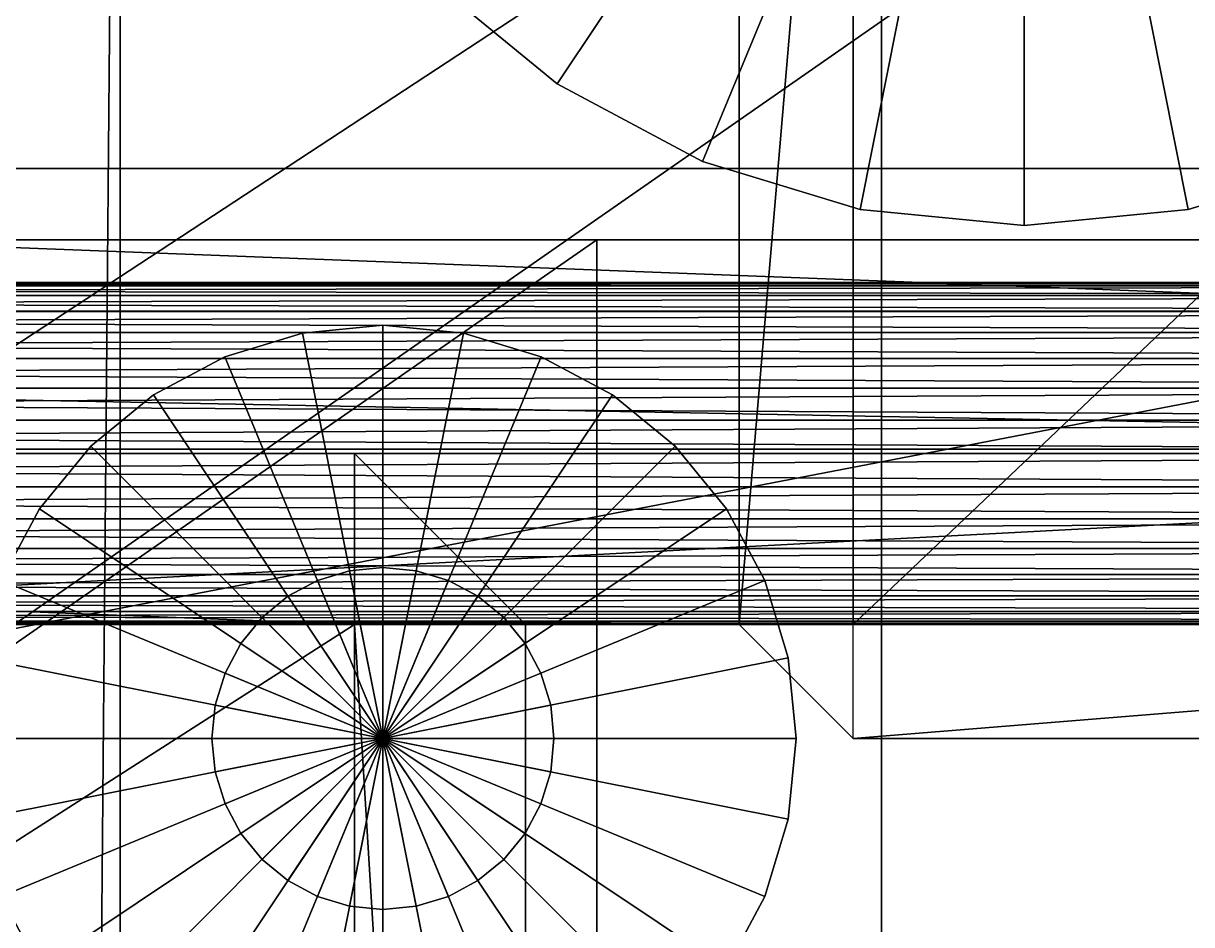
# Model space of a CAD drawing. Header units: millimetres. Extents: x -18 to 4450, y -985 to 970.
# Drawn here: x 894.8 to 976.8, y 506.9 to 570.2 of the extents above; entities that cross this region are included whole.
import ezdxf

# ---------------------------------------------------------------- set-up
doc = ezdxf.new("R2010")
doc.units = ezdxf.units.MM
for name, color, linetype in [('as_fitted_routes__j40_rt_003_cutoff_output_to_relay_box_feed_cutoff_to_relay_feed', 1, 'CONTINUOUS'), ('body__floor_pan', 40, 'CONTINUOUS'), ('body__hood_closed_reference', 40, 'CONTINUOUS'), ('body__hood_crowned_closed_skin', 40, 'CONTINUOUS'), ('body__right_front_fender_rolled_upper_crown', 50, 'CONTINUOUS'), ('body__right_inner_fender', 40, 'CONTINUOUS'), ('chassis__right_body_mount_outrigger_1', 251, 'CONTINUOUS'), ('chassis__right_body_mount_rubber_biscuit_1', 250, 'CONTINUOUS'), ('datum__existing_battery_mount_tray_measurements_tray_footprint', 5, 'CONTINUOUS'), ('engine_bay__battery_tray_reference', 7, 'CONTINUOUS'), ('engine_bay__washer_bottle', 7, 'CONTINUOUS'), ('running_gear__front_right_shock_body', 9, 'CONTINUOUS'), ('running_gear__right_front_shock_piston_rod', 9, 'CONTINUOUS'), ('running_gear__right_front_upper_shock_mount', 251, 'CONTINUOUS')]:
    doc.layers.add(name, color=color, linetype=linetype)

msp = doc.modelspace()

# ---------------------------------------------------------------- linework, layer by layer
at = {"layer": 'as_fitted_routes__j40_rt_003_cutoff_output_to_relay_box_feed_cutoff_to_relay_feed'}
for points in [[(634.99999, 551.999986, 1039.999962), (1065.000057, 551.999986, 1039.999962), (1065.000057, 551.769435, 1042.341113)], [(634.99999, 551.999986, 1039.999962), (1065.000057, 551.769435, 1042.341113), (634.99999, 551.769435, 1042.341113)], [(634.99999, 551.769435, 1037.65893), (1065.000057, 551.769435, 1037.65893), (1065.000057, 551.999986, 1039.999962)], [(634.99999, 551.769435, 1037.65893), (1065.000057, 551.999986, 1039.999962), (634.99999, 551.999986, 1039.999962)], [(634.99999, 551.769435, 1042.341113), (1065.000057, 551.769435, 1042.341113), (1065.000057, 551.086545, 1044.592142)], [(634.99999, 551.769435, 1042.341113), (1065.000057, 551.086545, 1044.592142), (634.99999, 551.086545, 1044.592142)], [(634.99999, 551.086545, 1035.407782), (1065.000057, 551.086545, 1035.407782), (1065.000057, 551.769435, 1037.65893)], [(634.99999, 551.086545, 1035.407782), (1065.000057, 551.769435, 1037.65893), (634.99999, 551.769435, 1037.65893)], [(634.99999, 551.086545, 1044.592142), (1065.000057, 551.086545, 1044.592142), (1065.000057, 549.97766, 1046.666861)], [(634.99999, 551.086545, 1044.592142), (1065.000057, 549.97766, 1046.666861), (634.99999, 549.97766, 1046.666861)], [(634.99999, 549.97766, 1033.333182), (1065.000057, 549.97766, 1033.333182), (1065.000057, 551.086545, 1035.407782)], [(634.99999, 549.97766, 1033.333182), (1065.000057, 551.086545, 1035.407782), (634.99999, 551.086545, 1035.407782)], [(634.99999, 549.97766, 1046.666861), (1065.000057, 549.97766, 1046.666861), (1065.000057, 548.485279, 1048.485279)], [(634.99999, 549.97766, 1046.666861), (1065.000057, 548.485279, 1048.485279), (634.99999, 548.485279, 1048.485279)], [(634.99999, 548.485279, 1031.514764), (1065.000057, 548.485279, 1031.514764), (1065.000057, 549.97766, 1033.333182)], [(634.99999, 548.485279, 1031.514764), (1065.000057, 549.97766, 1033.333182), (634.99999, 549.97766, 1033.333182)], [(634.99999, 548.485279, 1048.485279), (1065.000057, 548.485279, 1048.485279), (1065.000057, 546.666861, 1049.97766)], [(634.99999, 548.485279, 1048.485279), (1065.000057, 546.666861, 1049.97766), (634.99999, 546.666861, 1049.97766)], [(634.99999, 546.666861, 1030.022383), (1065.000057, 546.666861, 1030.022383), (1065.000057, 548.485279, 1031.514764)], [(634.99999, 546.666861, 1030.022383), (1065.000057, 548.485279, 1031.514764), (634.99999, 548.485279, 1031.514764)], [(634.99999, 546.666861, 1049.97766), (1065.000057, 546.666861, 1049.97766), (1065.000057, 544.592202, 1051.086545)], [(634.99999, 546.666861, 1049.97766), (1065.000057, 544.592202, 1051.086545), (634.99999, 544.592202, 1051.086545)], [(634.99999, 544.592202, 1028.913498), (1065.000057, 544.592202, 1028.913498), (1065.000057, 546.666861, 1030.022383)], [(634.99999, 544.592202, 1028.913498), (1065.000057, 546.666861, 1030.022383), (634.99999, 546.666861, 1030.022383)], [(634.99999, 544.592202, 1051.086545), (1065.000057, 544.592202, 1051.086545), (1065.000057, 542.341113, 1051.769376)], [(634.99999, 544.592202, 1051.086545), (1065.000057, 542.341113, 1051.769376), (634.99999, 542.341113, 1051.769376)], [(634.99999, 542.341113, 1028.230548), (1065.000057, 542.341113, 1028.230548), (1065.000057, 544.592202, 1028.913498)], [(634.99999, 542.341113, 1028.230548), (1065.000057, 544.592202, 1028.913498), (634.99999, 544.592202, 1028.913498)], [(634.99999, 542.341113, 1051.769376), (1065.000057, 542.341113, 1051.769376), (1065.000057, 540.000021, 1052.000046)], [(634.99999, 542.341113, 1051.769376), (1065.000057, 540.000021, 1052.000046), (634.99999, 540.000021, 1052.000046)], [(634.99999, 540.000021, 1027.999997), (1065.000057, 540.000021, 1027.999997), (1065.000057, 542.341113, 1028.230548)], [(634.99999, 540.000021, 1027.999997), (1065.000057, 542.341113, 1028.230548), (634.99999, 542.341113, 1028.230548)], [(634.99999, 540.000021, 1052.000046), (1065.000057, 540.000021, 1052.000046), (1065.000057, 537.65893, 1051.769376)], [(634.99999, 540.000021, 1052.000046), (1065.000057, 537.65893, 1051.769376), (634.99999, 537.65893, 1051.769376)], [(634.99999, 537.65893, 1028.230548), (1065.000057, 537.65893, 1028.230548), (1065.000057, 540.000021, 1027.999997)], [(634.99999, 537.65893, 1028.230548), (1065.000057, 540.000021, 1027.999997), (634.99999, 540.000021, 1027.999997)], [(634.99999, 537.65893, 1051.769376), (1065.000057, 537.65893, 1051.769376), (1065.000057, 535.407782, 1051.086545)], [(634.99999, 537.65893, 1051.769376), (1065.000057, 535.407782, 1051.086545), (634.99999, 535.407782, 1051.086545)], [(634.99999, 535.407782, 1028.913498), (1065.000057, 535.407782, 1028.913498), (1065.000057, 537.65893, 1028.230548)], [(634.99999, 535.407782, 1028.913498), (1065.000057, 537.65893, 1028.230548), (634.99999, 537.65893, 1028.230548)], [(634.99999, 535.407782, 1051.086545), (1065.000057, 535.407782, 1051.086545), (1065.000057, 533.333182, 1049.97766)], [(634.99999, 535.407782, 1051.086545), (1065.000057, 533.333182, 1049.97766), (634.99999, 533.333182, 1049.97766)], [(634.99999, 533.333182, 1030.022383), (1065.000057, 533.333182, 1030.022383), (1065.000057, 535.407782, 1028.913498)], [(634.99999, 533.333182, 1030.022383), (1065.000057, 535.407782, 1028.913498), (634.99999, 535.407782, 1028.913498)], [(634.99999, 533.333182, 1049.97766), (1065.000057, 533.333182, 1049.97766), (1065.000057, 531.514704, 1048.485279)], [(634.99999, 533.333182, 1049.97766), (1065.000057, 531.514704, 1048.485279), (634.99999, 531.514704, 1048.485279)], [(634.99999, 531.514704, 1031.514764), (1065.000057, 531.514704, 1031.514764), (1065.000057, 533.333182, 1030.022383)], [(634.99999, 531.514704, 1031.514764), (1065.000057, 533.333182, 1030.022383), (634.99999, 533.333182, 1030.022383)], [(634.99999, 531.514704, 1048.485279), (1065.000057, 531.514704, 1048.485279), (1065.000057, 530.022383, 1046.666861)], [(634.99999, 531.514704, 1048.485279), (1065.000057, 530.022383, 1046.666861), (634.99999, 530.022383, 1046.666861)], [(634.99999, 530.022383, 1033.333182), (1065.000057, 530.022383, 1033.333182), (1065.000057, 531.514704, 1031.514764)], [(634.99999, 530.022383, 1033.333182), (1065.000057, 531.514704, 1031.514764), (634.99999, 531.514704, 1031.514764)], [(634.99999, 530.022383, 1046.666861), (1065.000057, 530.022383, 1046.666861), (1065.000057, 528.913438, 1044.592142)], [(634.99999, 530.022383, 1046.666861), (1065.000057, 528.913438, 1044.592142), (634.99999, 528.913438, 1044.592142)], [(634.99999, 528.913438, 1035.407782), (1065.000057, 528.913438, 1035.407782), (1065.000057, 530.022383, 1033.333182)], [(634.99999, 528.913438, 1035.407782), (1065.000057, 530.022383, 1033.333182), (634.99999, 530.022383, 1033.333182)], [(634.99999, 528.913438, 1044.592142), (1065.000057, 528.913438, 1044.592142), (1065.000057, 528.230548, 1042.341113)], [(634.99999, 528.913438, 1044.592142), (1065.000057, 528.230548, 1042.341113), (634.99999, 528.230548, 1042.341113)], [(634.99999, 528.230548, 1037.65893), (1065.000057, 528.230548, 1037.65893), (1065.000057, 528.913438, 1035.407782)], [(634.99999, 528.230548, 1037.65893), (1065.000057, 528.913438, 1035.407782), (634.99999, 528.913438, 1035.407782)], [(634.99999, 528.230548, 1042.341113), (1065.000057, 528.230548, 1042.341113), (1065.000057, 527.999997, 1039.999962)], [(634.99999, 528.230548, 1042.341113), (1065.000057, 527.999997, 1039.999962), (634.99999, 527.999997, 1039.999962)], [(634.99999, 527.999997, 1039.999962), (1065.000057, 527.999997, 1039.999962), (1065.000057, 528.230548, 1037.65893)], [(634.99999, 527.999997, 1039.999962), (1065.000057, 528.230548, 1037.65893), (634.99999, 528.230548, 1037.65893)]]:
    msp.add_3dface(points, dxfattribs=at)
at = {"layer": 'body__floor_pan'}
for points in [[(889.999986, -653.450012, 626.550019), (901.549995, -653.450012, 615.00001), (901.549995, 653.450012, 615.00001)], [(889.999986, -653.450012, 626.550019), (901.549995, 653.450012, 615.00001), (889.999986, 653.450012, 626.550019)], [(889.999986, -653.450012, 658.450007), (901.549995, -653.450012, 670.000017), (901.549995, 653.450012, 670.000017)], [(889.999986, -653.450012, 658.450007), (901.549995, 653.450012, 670.000017), (889.999986, 653.450012, 658.450007)], [(901.549995, -653.450012, 670.000017), (3428.450108, -653.450012, 670.000017), (3428.450108, 653.450012, 670.000017)], [(901.549995, -653.450012, 670.000017), (3428.450108, 653.450012, 670.000017), (901.549995, 653.450012, 670.000017)], [(901.549995, -653.450012, 615.00001), (901.549995, 653.450012, 615.00001), (3428.450108, 653.450012, 615.00001)], [(901.549995, -653.450012, 615.00001), (3428.450108, 653.450012, 615.00001), (3428.450108, -653.450012, 615.00001)]]:
    msp.add_3dface(points, dxfattribs=at)
at = {"layer": 'body__hood_closed_reference'}
for points in [[(237.979993, -687.020004, 1253.000021), (1142.019987, -687.020004, 1253.000021), (1142.019987, 687.020004, 1253.000021)], [(237.979993, -687.020004, 1253.000021), (1142.019987, 687.020004, 1253.000021), (237.979993, 687.020004, 1253.000021)], [(237.979993, -687.020004, 1215.000033), (237.979993, 687.020004, 1215.000033), (1142.019987, 687.020004, 1215.000033)], [(237.979993, -687.020004, 1215.000033), (1142.019987, 687.020004, 1215.000033), (1142.019987, -687.020004, 1215.000033)]]:
    msp.add_3dface(points, dxfattribs=at)
at = {"layer": 'body__hood_crowned_closed_skin'}
for points in [[(135.000005, 0, 1256.000042), (1057.999969, 0, 1322.000027), (1057.999969, 642.00002, 1296.000004)], [(135.000005, 0, 1256.000042), (1057.999969, 642.00002, 1296.000004), (135.000005, 642.00002, 1230.000019)], [(135.000005, 0, 1235.999942), (135.000005, 642.00002, 1210.000038), (1057.999969, 642.00002, 1276.000023)], [(135.000005, 0, 1235.999942), (1057.999969, 642.00002, 1276.000023), (1057.999969, 0, 1302.000046)]]:
    msp.add_3dface(points, dxfattribs=at)
at = {"layer": 'body__right_front_fender_rolled_upper_crown'}
for points in [[(155.000001, 560.000002, 1062.000036), (155.000001, 754.000008, 1062.000036), (1014.999986, 754.000008, 1238.000035)], [(155.000001, 560.000002, 1062.000036), (1014.999986, 754.000008, 1238.000035), (1014.999986, 560.000002, 1238.000035)], [(155.000001, 560.000002, 1110.000014), (1014.999986, 560.000002, 1268.000007), (1014.999986, 754.000008, 1268.000007)], [(155.000001, 560.000002, 1110.000014), (1014.999986, 754.000008, 1268.000007), (155.000001, 754.000008, 1110.000014)], [(1014.999986, 560.000002, 1238.000035), (1014.999986, 560.000002, 1268.000007), (155.000001, 560.000002, 1110.000014)], [(1014.999986, 560.000002, 1238.000035), (155.000001, 560.000002, 1110.000014), (155.000001, 560.000002, 1062.000036)]]:
    msp.add_3dface(points, dxfattribs=at)
at = {"layer": 'body__right_inner_fender'}
for points in [[(304.699987, 555.000007, 814.700007), (304.699987, 555.000007, 1205.299973), (1075.299978, 555.000007, 1205.299973)], [(304.699987, 555.000007, 814.700007), (1075.299978, 555.000007, 1205.299973), (1075.299978, 555.000007, 814.700007)], [(304.699987, 555.000007, 814.700007), (304.699987, 540.300012, 800.000012), (1075.299978, 540.300012, 800.000012)], [(304.699987, 555.000007, 814.700007), (1075.299978, 540.300012, 800.000012), (1075.299978, 555.000007, 814.700007)], [(304.699987, 555.000007, 1205.299973), (304.699987, 540.300012, 1220.000029), (1075.299978, 540.300012, 1220.000029)], [(304.699987, 555.000007, 1205.299973), (1075.299978, 540.300012, 1220.000029), (1075.299978, 555.000007, 1205.299973)], [(304.699987, 499.70001, 1220.000029), (1075.299978, 499.70001, 1220.000029), (1075.299978, 540.300012, 1220.000029)], [(304.699987, 499.70001, 1220.000029), (1075.299978, 540.300012, 1220.000029), (304.699987, 540.300012, 1220.000029)], [(304.699987, 499.70001, 800.000012), (304.699987, 540.300012, 800.000012), (1075.299978, 540.300012, 800.000012)], [(304.699987, 499.70001, 800.000012), (1075.299978, 540.300012, 800.000012), (1075.299978, 499.70001, 800.000012)]]:
    msp.add_3dface(points, dxfattribs=at)
at = {"layer": 'chassis__right_body_mount_outrigger_1'}
for points in [[(750, 560.000002, 535.000026), (750, 560.000002, 569.999993), (1009.99999, 560.000002, 569.999993)], [(750, 560.000002, 535.000026), (1009.99999, 560.000002, 569.999993), (1009.99999, 560.000002, 535.000026)], [(750, 560.000002, 535.000026), (750, 550.000012, 524.999976), (1009.99999, 550.000012, 524.999976)], [(750, 560.000002, 535.000026), (1009.99999, 550.000012, 524.999976), (1009.99999, 560.000002, 535.000026)], [(750, 560.000002, 569.999993), (750, 550.000012, 579.999983), (1009.99999, 550.000012, 579.999983)], [(750, 560.000002, 569.999993), (1009.99999, 550.000012, 579.999983), (1009.99999, 560.000002, 569.999993)], [(750, 500, 579.999983), (1009.99999, 500, 579.999983), (1009.99999, 550.000012, 579.999983)], [(750, 500, 579.999983), (1009.99999, 550.000012, 579.999983), (750, 550.000012, 579.999983)], [(750, 500, 524.999976), (750, 550.000012, 524.999976), (1009.99999, 550.000012, 524.999976)], [(750, 500, 524.999976), (1009.99999, 550.000012, 524.999976), (1009.99999, 500, 524.999976)]]:
    msp.add_3dface(points, dxfattribs=at)
at = {"layer": 'chassis__right_body_mount_rubber_biscuit_1'}
for points in [[(964.999974, 615.00001, 588.999987), (932.221353, 565.943301, 588.999987), (923.280716, 573.280692, 588.999987)], [(964.999974, 615.00001, 630.999982), (923.280716, 573.280692, 630.999982), (932.221353, 565.943301, 630.999982)], [(964.999974, 615.00001, 588.999987), (942.421675, 560.491085, 588.999987), (932.221353, 565.943301, 588.999987)], [(964.999974, 615.00001, 630.999982), (932.221353, 565.943301, 630.999982), (942.421675, 560.491085, 630.999982)], [(964.999974, 615.00001, 588.999987), (953.489661, 557.133675, 588.999987), (942.421675, 560.491085, 588.999987)], [(964.999974, 615.00001, 630.999982), (942.421675, 560.491085, 630.999982), (953.489661, 557.133675, 630.999982)], [(964.999974, 615.00001, 588.999987), (964.999974, 555.999994, 588.999987), (953.489661, 557.133675, 588.999987)], [(964.999974, 615.00001, 630.999982), (953.489661, 557.133675, 630.999982), (964.999974, 555.999994, 630.999982)], [(964.999974, 615.00001, 588.999987), (976.510346, 557.133675, 588.999987), (964.999974, 555.999994, 588.999987)], [(964.999974, 615.00001, 630.999982), (964.999974, 555.999994, 630.999982), (976.510346, 557.133675, 630.999982)], [(964.999974, 615.00001, 588.999987), (987.578332, 560.491085, 588.999987), (976.510346, 557.133675, 588.999987)], [(964.999974, 615.00001, 630.999982), (976.510346, 557.133675, 630.999982), (987.578332, 560.491085, 630.999982)], [(964.999974, 615.00001, 588.999987), (997.778654, 565.943301, 588.999987), (987.578332, 560.491085, 588.999987)], [(964.999974, 615.00001, 630.999982), (987.578332, 560.491085, 630.999982), (997.778654, 565.943301, 630.999982)], [(964.999974, 615.00001, 588.999987), (1006.719351, 573.280692, 588.999987), (997.778654, 565.943301, 588.999987)], [(964.999974, 615.00001, 630.999982), (997.778654, 565.943301, 630.999982), (1006.719351, 573.280692, 630.999982)], [(923.280716, 573.280692, 588.999987), (923.280716, 573.280692, 630.999982), (932.221353, 565.943301, 630.999982)], [(923.280716, 573.280692, 588.999987), (932.221353, 565.943301, 630.999982), (932.221353, 565.943301, 588.999987)], [(932.221353, 565.943301, 588.999987), (932.221353, 565.943301, 630.999982), (942.421675, 560.491085, 630.999982)], [(932.221353, 565.943301, 588.999987), (942.421675, 560.491085, 630.999982), (942.421675, 560.491085, 588.999987)], [(942.421675, 560.491085, 588.999987), (942.421675, 560.491085, 630.999982), (953.489661, 557.133675, 630.999982)], [(942.421675, 560.491085, 588.999987), (953.489661, 557.133675, 630.999982), (953.489661, 557.133675, 588.999987)], [(976.510346, 557.133675, 588.999987), (976.510346, 557.133675, 630.999982), (987.578332, 560.491085, 630.999982)], [(976.510346, 557.133675, 588.999987), (987.578332, 560.491085, 630.999982), (987.578332, 560.491085, 588.999987)], [(953.489661, 557.133675, 588.999987), (953.489661, 557.133675, 630.999982), (964.999974, 555.999994, 630.999982)], [(953.489661, 557.133675, 588.999987), (964.999974, 555.999994, 630.999982), (964.999974, 555.999994, 588.999987)], [(964.999974, 555.999994, 588.999987), (964.999974, 555.999994, 630.999982), (976.510346, 557.133675, 630.999982)], [(964.999974, 555.999994, 588.999987), (976.510346, 557.133675, 630.999982), (976.510346, 557.133675, 588.999987)]]:
    msp.add_3dface(points, dxfattribs=at)
at = {"layer": 'datum__existing_battery_mount_tray_measurements_tray_footprint'}
for points in [[(574.999988, 555.000007, 639.999986), (574.999988, 555.000007, 675.999999), (935.000002, 555.000007, 675.999999)], [(574.999988, 555.000007, 639.999986), (935.000002, 555.000007, 675.999999), (935.000002, 555.000007, 639.999986)], [(574.999988, 305.000007, 675.999999), (935.000002, 305.000007, 675.999999), (935.000002, 555.000007, 675.999999)], [(574.999988, 305.000007, 675.999999), (935.000002, 555.000007, 675.999999), (574.999988, 555.000007, 675.999999)], [(574.999988, 305.000007, 639.999986), (574.999988, 555.000007, 639.999986), (935.000002, 555.000007, 639.999986)], [(574.999988, 305.000007, 639.999986), (935.000002, 555.000007, 639.999986), (935.000002, 305.000007, 639.999986)], [(935.000002, 305.000007, 639.999986), (935.000002, 555.000007, 639.999986), (935.000002, 555.000007, 675.999999)], [(935.000002, 305.000007, 639.999986), (935.000002, 555.000007, 675.999999), (935.000002, 305.000007, 675.999999)]]:
    msp.add_3dface(points, dxfattribs=at)
at = {"layer": 'engine_bay__battery_tray_reference'}
for points in [[(611.999989, 540.000021, 772.000015), (611.999989, 540.000021, 967.999995), (917.999983, 540.000021, 967.999995)], [(611.999989, 540.000021, 772.000015), (917.999983, 540.000021, 967.999995), (917.999983, 540.000021, 772.000015)], [(611.999989, 540.000021, 772.000015), (611.999989, 527.999997, 759.99999), (917.999983, 527.999997, 759.99999)], [(611.999989, 540.000021, 772.000015), (917.999983, 527.999997, 759.99999), (917.999983, 540.000021, 772.000015)], [(611.999989, 540.000021, 967.999995), (611.999989, 527.999997, 980.000019), (917.999983, 527.999997, 980.000019)], [(611.999989, 540.000021, 967.999995), (917.999983, 527.999997, 980.000019), (917.999983, 540.000021, 967.999995)], [(930.000007, 527.999997, 772.000015), (917.999983, 540.000021, 772.000015), (917.999983, 540.000021, 967.999995)], [(930.000007, 527.999997, 772.000015), (917.999983, 540.000021, 967.999995), (930.000007, 527.999997, 967.999995)], [(930.000007, 527.999997, 772.000015), (917.999983, 540.000021, 772.000015), (917.999983, 527.999997, 759.99999)], [(930.000007, 527.999997, 967.999995), (917.999983, 540.000021, 967.999995), (917.999983, 527.999997, 980.000019)], [(611.999989, 331.999987, 980.000019), (917.999983, 331.999987, 980.000019), (917.999983, 527.999997, 980.000019)], [(611.999989, 331.999987, 980.000019), (917.999983, 527.999997, 980.000019), (611.999989, 527.999997, 980.000019)], [(611.999989, 331.999987, 759.99999), (611.999989, 527.999997, 759.99999), (917.999983, 527.999997, 759.99999)], [(611.999989, 331.999987, 759.99999), (917.999983, 527.999997, 759.99999), (917.999983, 331.999987, 759.99999)], [(930.000007, 331.999987, 772.000015), (917.999983, 331.999987, 759.99999), (917.999983, 527.999997, 759.99999)], [(930.000007, 331.999987, 772.000015), (917.999983, 527.999997, 759.99999), (930.000007, 527.999997, 772.000015)], [(930.000007, 331.999987, 967.999995), (917.999983, 331.999987, 980.000019), (917.999983, 527.999997, 980.000019)], [(930.000007, 331.999987, 967.999995), (917.999983, 527.999997, 980.000019), (930.000007, 527.999997, 967.999995)], [(930.000007, 331.999987, 772.000015), (930.000007, 527.999997, 772.000015), (930.000007, 527.999997, 967.999995)], [(930.000007, 331.999987, 772.000015), (930.000007, 527.999997, 967.999995), (930.000007, 331.999987, 967.999995)]]:
    msp.add_3dface(points, dxfattribs=at)
at = {"layer": 'engine_bay__washer_bottle'}
for points in [[(795.000017, 482.499987, 1059.999943), (954.999983, 482.499987, 1059.999943), (954.999983, 587.499976, 1059.999943)], [(795.000017, 482.499987, 1059.999943), (954.999983, 587.499976, 1059.999943), (795.000017, 587.499976, 1059.999943)], [(795.000017, 482.499987, 850.000024), (795.000017, 587.499976, 850.000024), (954.999983, 587.499976, 850.000024)], [(795.000017, 482.499987, 850.000024), (954.999983, 587.499976, 850.000024), (954.999983, 482.499987, 850.000024)], [(954.999983, 482.499987, 850.000024), (954.999983, 587.499976, 850.000024), (954.999983, 587.499976, 1059.999943)], [(954.999983, 482.499987, 850.000024), (954.999983, 587.499976, 1059.999943), (954.999983, 482.499987, 1059.999943)]]:
    msp.add_3dface(points, dxfattribs=at)
at = {"layer": 'running_gear__front_right_shock_body'}
for points in [[(920.000017, 549.000025, 389.999986), (920.000017, 549.000025, 850.000024), (914.342403, 548.442781, 850.000024)], [(920.000017, 549.000025, 389.999986), (914.342403, 548.442781, 850.000024), (914.342403, 548.442781, 389.999986)], [(920.000017, 519.999981, 389.999986), (914.342403, 548.442781, 389.999986), (920.000017, 549.000025, 389.999986)], [(920.000017, 519.999981, 850.000024), (920.000017, 549.000025, 850.000024), (914.342403, 548.442781, 850.000024)], [(925.65763, 548.442781, 389.999986), (925.65763, 548.442781, 850.000024), (920.000017, 549.000025, 850.000024)], [(925.65763, 548.442781, 389.999986), (920.000017, 549.000025, 850.000024), (920.000017, 549.000025, 389.999986)], [(920.000017, 519.999981, 389.999986), (920.000017, 549.000025, 389.999986), (925.65763, 548.442781, 389.999986)], [(920.000017, 519.999981, 850.000024), (925.65763, 548.442781, 850.000024), (920.000017, 549.000025, 850.000024)], [(914.342403, 548.442781, 389.999986), (914.342403, 548.442781, 850.000024), (908.902168, 546.792507, 850.000024)], [(914.342403, 548.442781, 389.999986), (908.902168, 546.792507, 850.000024), (908.902168, 546.792507, 389.999986)], [(920.000017, 519.999981, 389.999986), (908.902168, 546.792507, 389.999986), (914.342403, 548.442781, 389.999986)], [(920.000017, 519.999981, 850.000024), (914.342403, 548.442781, 850.000024), (908.902168, 546.792507, 850.000024)], [(920.000017, 519.999981, 389.999986), (925.65763, 548.442781, 389.999986), (931.097806, 546.792507, 389.999986)], [(920.000017, 519.999981, 850.000024), (931.097806, 546.792507, 850.000024), (925.65763, 548.442781, 850.000024)], [(931.097806, 546.792507, 389.999986), (931.097806, 546.792507, 850.000024), (925.65763, 548.442781, 850.000024)], [(931.097806, 546.792507, 389.999986), (925.65763, 548.442781, 850.000024), (925.65763, 548.442781, 389.999986)], [(908.902168, 546.792507, 389.999986), (908.902168, 546.792507, 850.000024), (903.888464, 544.112623, 850.000024)], [(908.902168, 546.792507, 389.999986), (903.888464, 544.112623, 850.000024), (903.888464, 544.112623, 389.999986)], [(920.000017, 519.999981, 389.999986), (903.888464, 544.112623, 389.999986), (908.902168, 546.792507, 389.999986)], [(920.000017, 519.999981, 850.000024), (908.902168, 546.792507, 850.000024), (903.888464, 544.112623, 850.000024)], [(920.000017, 519.999981, 389.999986), (931.097806, 546.792507, 389.999986), (936.11151, 544.112623, 389.999986)], [(920.000017, 519.999981, 850.000024), (936.11151, 544.112623, 850.000024), (931.097806, 546.792507, 850.000024)], [(936.11151, 544.112623, 389.999986), (936.11151, 544.112623, 850.000024), (931.097806, 546.792507, 850.000024)], [(936.11151, 544.112623, 389.999986), (931.097806, 546.792507, 850.000024), (931.097806, 546.792507, 389.999986)], [(903.888464, 544.112623, 389.999986), (903.888464, 544.112623, 850.000024), (899.493933, 540.506124, 850.000024)], [(903.888464, 544.112623, 389.999986), (899.493933, 540.506124, 850.000024), (899.493933, 540.506124, 389.999986)], [(920.000017, 519.999981, 389.999986), (899.493933, 540.506124, 389.999986), (903.888464, 544.112623, 389.999986)], [(920.000017, 519.999981, 850.000024), (903.888464, 544.112623, 850.000024), (899.493933, 540.506124, 850.000024)], [(920.000017, 519.999981, 389.999986), (936.11151, 544.112623, 389.999986), (940.506101, 540.506124, 389.999986)], [(920.000017, 519.999981, 850.000024), (940.506101, 540.506124, 850.000024), (936.11151, 544.112623, 850.000024)], [(940.506101, 540.506124, 389.999986), (940.506101, 540.506124, 850.000024), (936.11151, 544.112623, 850.000024)], [(940.506101, 540.506124, 389.999986), (936.11151, 544.112623, 850.000024), (936.11151, 544.112623, 389.999986)], [(899.493933, 540.506124, 389.999986), (899.493933, 540.506124, 850.000024), (895.887375, 536.111534, 850.000024)], [(899.493933, 540.506124, 389.999986), (895.887375, 536.111534, 850.000024), (895.887375, 536.111534, 389.999986)], [(920.000017, 519.999981, 389.999986), (895.887375, 536.111534, 389.999986), (899.493933, 540.506124, 389.999986)], [(920.000017, 519.999981, 850.000024), (899.493933, 540.506124, 850.000024), (895.887375, 536.111534, 850.000024)], [(920.000017, 519.999981, 389.999986), (940.506101, 540.506124, 389.999986), (944.112599, 536.111534, 389.999986)], [(920.000017, 519.999981, 850.000024), (944.112599, 536.111534, 850.000024), (940.506101, 540.506124, 850.000024)], [(944.112599, 536.111534, 389.999986), (944.112599, 536.111534, 850.000024), (940.506101, 540.506124, 850.000024)], [(944.112599, 536.111534, 389.999986), (940.506101, 540.506124, 850.000024), (940.506101, 540.506124, 389.999986)], [(895.887375, 536.111534, 389.999986), (895.887375, 536.111534, 850.000024), (893.20749, 531.097829, 850.000024)], [(895.887375, 536.111534, 389.999986), (893.20749, 531.097829, 850.000024), (893.20749, 531.097829, 389.999986)], [(920.000017, 519.999981, 389.999986), (893.20749, 531.097829, 389.999986), (895.887375, 536.111534, 389.999986)], [(920.000017, 519.999981, 850.000024), (895.887375, 536.111534, 850.000024), (893.20749, 531.097829, 850.000024)], [(920.000017, 519.999981, 389.999986), (944.112599, 536.111534, 389.999986), (946.792483, 531.097829, 389.999986)], [(920.000017, 519.999981, 850.000024), (946.792483, 531.097829, 850.000024), (944.112599, 536.111534, 850.000024)], [(946.792483, 531.097829, 389.999986), (946.792483, 531.097829, 850.000024), (944.112599, 536.111534, 850.000024)], [(946.792483, 531.097829, 389.999986), (944.112599, 536.111534, 850.000024), (944.112599, 536.111534, 389.999986)], [(920.000017, 519.999981, 389.999986), (891.557217, 525.657594, 389.999986), (893.20749, 531.097829, 389.999986)], [(920.000017, 519.999981, 850.000024), (893.20749, 531.097829, 850.000024), (891.557217, 525.657594, 850.000024)], [(920.000017, 519.999981, 389.999986), (946.792483, 531.097829, 389.999986), (948.442757, 525.657594, 389.999986)], [(920.000017, 519.999981, 850.000024), (948.442757, 525.657594, 850.000024), (946.792483, 531.097829, 850.000024)], [(948.442757, 525.657594, 389.999986), (948.442757, 525.657594, 850.000024), (946.792483, 531.097829, 850.000024)], [(948.442757, 525.657594, 389.999986), (946.792483, 531.097829, 850.000024), (946.792483, 531.097829, 389.999986)], [(920.000017, 519.999981, 389.999986), (890.999973, 519.999981, 389.999986), (891.557217, 525.657594, 389.999986)], [(920.000017, 519.999981, 850.000024), (891.557217, 525.657594, 850.000024), (890.999973, 519.999981, 850.000024)], [(920.000017, 519.999981, 389.999986), (948.442757, 525.657594, 389.999986), (949.000001, 519.999981, 389.999986)], [(920.000017, 519.999981, 850.000024), (949.000001, 519.999981, 850.000024), (948.442757, 525.657594, 850.000024)], [(949.000001, 519.999981, 389.999986), (949.000001, 519.999981, 850.000024), (948.442757, 525.657594, 850.000024)], [(949.000001, 519.999981, 389.999986), (948.442757, 525.657594, 850.000024), (948.442757, 525.657594, 389.999986)], [(920.000017, 519.999981, 389.999986), (891.557217, 514.342368, 389.999986), (890.999973, 519.999981, 389.999986)], [(920.000017, 519.999981, 850.000024), (890.999973, 519.999981, 850.000024), (891.557217, 514.342368, 850.000024)], [(920.000017, 519.999981, 389.999986), (893.20749, 508.902192, 389.999986), (891.557217, 514.342368, 389.999986)], [(920.000017, 519.999981, 850.000024), (891.557217, 514.342368, 850.000024), (893.20749, 508.902192, 850.000024)], [(920.000017, 519.999981, 389.999986), (895.887375, 503.888488, 389.999986), (893.20749, 508.902192, 389.999986)], [(920.000017, 519.999981, 850.000024), (893.20749, 508.902192, 850.000024), (895.887375, 503.888488, 850.000024)], [(920.000017, 519.999981, 389.999986), (899.493933, 499.493897, 389.999986), (895.887375, 503.888488, 389.999986)], [(920.000017, 519.999981, 850.000024), (895.887375, 503.888488, 850.000024), (899.493933, 499.493897, 850.000024)], [(920.000017, 519.999981, 389.999986), (903.888464, 495.887369, 389.999986), (899.493933, 499.493897, 389.999986)], [(920.000017, 519.999981, 850.000024), (899.493933, 499.493897, 850.000024), (903.888464, 495.887369, 850.000024)], [(920.000017, 519.999981, 389.999986), (908.902168, 493.207484, 389.999986), (903.888464, 495.887369, 389.999986)], [(920.000017, 519.999981, 850.000024), (903.888464, 495.887369, 850.000024), (908.902168, 493.207484, 850.000024)], [(920.000017, 519.999981, 389.999986), (914.342403, 491.55724, 389.999986), (908.902168, 493.207484, 389.999986)], [(920.000017, 519.999981, 850.000024), (908.902168, 493.207484, 850.000024), (914.342403, 491.55724, 850.000024)], [(920.000017, 519.999981, 389.999986), (920.000017, 490.999997, 389.999986), (914.342403, 491.55724, 389.999986)], [(920.000017, 519.999981, 850.000024), (914.342403, 491.55724, 850.000024), (920.000017, 490.999997, 850.000024)], [(920.000017, 519.999981, 389.999986), (925.65763, 491.55724, 389.999986), (920.000017, 490.999997, 389.999986)], [(920.000017, 519.999981, 850.000024), (920.000017, 490.999997, 850.000024), (925.65763, 491.55724, 850.000024)], [(920.000017, 519.999981, 389.999986), (931.097806, 493.207484, 389.999986), (925.65763, 491.55724, 389.999986)], [(920.000017, 519.999981, 850.000024), (925.65763, 491.55724, 850.000024), (931.097806, 493.207484, 850.000024)], [(920.000017, 519.999981, 389.999986), (936.11151, 495.887369, 389.999986), (931.097806, 493.207484, 389.999986)], [(920.000017, 519.999981, 850.000024), (931.097806, 493.207484, 850.000024), (936.11151, 495.887369, 850.000024)], [(920.000017, 519.999981, 389.999986), (940.506101, 499.493897, 389.999986), (936.11151, 495.887369, 389.999986)], [(920.000017, 519.999981, 850.000024), (936.11151, 495.887369, 850.000024), (940.506101, 499.493897, 850.000024)], [(920.000017, 519.999981, 389.999986), (944.112599, 503.888488, 389.999986), (940.506101, 499.493897, 389.999986)], [(920.000017, 519.999981, 850.000024), (940.506101, 499.493897, 850.000024), (944.112599, 503.888488, 850.000024)], [(920.000017, 519.999981, 389.999986), (946.792483, 508.902192, 389.999986), (944.112599, 503.888488, 389.999986)], [(920.000017, 519.999981, 850.000024), (944.112599, 503.888488, 850.000024), (946.792483, 508.902192, 850.000024)], [(920.000017, 519.999981, 389.999986), (948.442757, 514.342368, 389.999986), (946.792483, 508.902192, 389.999986)], [(920.000017, 519.999981, 850.000024), (946.792483, 508.902192, 850.000024), (948.442757, 514.342368, 850.000024)], [(920.000017, 519.999981, 389.999986), (949.000001, 519.999981, 389.999986), (948.442757, 514.342368, 389.999986)], [(920.000017, 519.999981, 850.000024), (948.442757, 514.342368, 850.000024), (949.000001, 519.999981, 850.000024)], [(948.442757, 514.342368, 389.999986), (948.442757, 514.342368, 850.000024), (949.000001, 519.999981, 850.000024)], [(948.442757, 514.342368, 389.999986), (949.000001, 519.999981, 850.000024), (949.000001, 519.999981, 389.999986)], [(946.792483, 508.902192, 389.999986), (946.792483, 508.902192, 850.000024), (948.442757, 514.342368, 850.000024)], [(946.792483, 508.902192, 389.999986), (948.442757, 514.342368, 850.000024), (948.442757, 514.342368, 389.999986)], [(893.20749, 508.902192, 389.999986), (893.20749, 508.902192, 850.000024), (895.887375, 503.888488, 850.000024)], [(893.20749, 508.902192, 389.999986), (895.887375, 503.888488, 850.000024), (895.887375, 503.888488, 389.999986)], [(944.112599, 503.888488, 389.999986), (944.112599, 503.888488, 850.000024), (946.792483, 508.902192, 850.000024)], [(944.112599, 503.888488, 389.999986), (946.792483, 508.902192, 850.000024), (946.792483, 508.902192, 389.999986)]]:
    msp.add_3dface(points, dxfattribs=at)
at = {"layer": 'running_gear__right_front_shock_piston_rod'}
for points in [[(917.658925, 531.769395, 709.999979), (917.658925, 531.769395, 990.00001), (915.407777, 531.086564, 990.00001)], [(917.658925, 531.769395, 709.999979), (915.407777, 531.086564, 990.00001), (915.407777, 531.086564, 709.999979)], [(920.000017, 519.999981, 709.999979), (915.407777, 531.086564, 709.999979), (917.658925, 531.769395, 709.999979)], [(920.000017, 519.999981, 990.00001), (917.658925, 531.769395, 990.00001), (915.407777, 531.086564, 990.00001)], [(920.000017, 532.000005, 709.999979), (920.000017, 532.000005, 990.00001), (917.658925, 531.769395, 990.00001)], [(920.000017, 532.000005, 709.999979), (917.658925, 531.769395, 990.00001), (917.658925, 531.769395, 709.999979)], [(920.000017, 519.999981, 709.999979), (917.658925, 531.769395, 709.999979), (920.000017, 532.000005, 709.999979)], [(920.000017, 519.999981, 990.00001), (920.000017, 532.000005, 990.00001), (917.658925, 531.769395, 990.00001)], [(922.341108, 531.769395, 709.999979), (922.341108, 531.769395, 990.00001), (920.000017, 532.000005, 990.00001)], [(922.341108, 531.769395, 709.999979), (920.000017, 532.000005, 990.00001), (920.000017, 532.000005, 709.999979)], [(920.000017, 519.999981, 709.999979), (920.000017, 532.000005, 709.999979), (922.341108, 531.769395, 709.999979)], [(920.000017, 519.999981, 990.00001), (922.341108, 531.769395, 990.00001), (920.000017, 532.000005, 990.00001)], [(920.000017, 519.999981, 709.999979), (922.341108, 531.769395, 709.999979), (924.592197, 531.086564, 709.999979)], [(920.000017, 519.999981, 990.00001), (924.592197, 531.086564, 990.00001), (922.341108, 531.769395, 990.00001)], [(924.592197, 531.086564, 709.999979), (924.592197, 531.086564, 990.00001), (922.341108, 531.769395, 990.00001)], [(924.592197, 531.086564, 709.999979), (922.341108, 531.769395, 990.00001), (922.341108, 531.769395, 709.999979)], [(915.407777, 531.086564, 709.999979), (915.407777, 531.086564, 990.00001), (913.333178, 529.97762, 990.00001)], [(915.407777, 531.086564, 709.999979), (913.333178, 529.97762, 990.00001), (913.333178, 529.97762, 709.999979)], [(920.000017, 519.999981, 709.999979), (913.333178, 529.97762, 709.999979), (915.407777, 531.086564, 709.999979)], [(920.000017, 519.999981, 990.00001), (915.407777, 531.086564, 990.00001), (913.333178, 529.97762, 990.00001)], [(920.000017, 519.999981, 709.999979), (924.592197, 531.086564, 709.999979), (926.666856, 529.97762, 709.999979)], [(920.000017, 519.999981, 990.00001), (926.666856, 529.97762, 990.00001), (924.592197, 531.086564, 990.00001)], [(926.666856, 529.97762, 709.999979), (926.666856, 529.97762, 990.00001), (924.592197, 531.086564, 990.00001)], [(926.666856, 529.97762, 709.999979), (924.592197, 531.086564, 990.00001), (924.592197, 531.086564, 709.999979)], [(913.333178, 529.97762, 709.999979), (913.333178, 529.97762, 990.00001), (911.514699, 528.485298, 990.00001)], [(913.333178, 529.97762, 709.999979), (911.514699, 528.485298, 990.00001), (911.514699, 528.485298, 709.999979)], [(920.000017, 519.999981, 709.999979), (911.514699, 528.485298, 709.999979), (913.333178, 529.97762, 709.999979)], [(920.000017, 519.999981, 990.00001), (913.333178, 529.97762, 990.00001), (911.514699, 528.485298, 990.00001)], [(920.000017, 519.999981, 709.999979), (926.666856, 529.97762, 709.999979), (928.485274, 528.485298, 709.999979)], [(920.000017, 519.999981, 990.00001), (928.485274, 528.485298, 990.00001), (926.666856, 529.97762, 990.00001)], [(928.485274, 528.485298, 709.999979), (928.485274, 528.485298, 990.00001), (926.666856, 529.97762, 990.00001)], [(928.485274, 528.485298, 709.999979), (926.666856, 529.97762, 990.00001), (926.666856, 529.97762, 709.999979)], [(911.514699, 528.485298, 709.999979), (911.514699, 528.485298, 990.00001), (910.022378, 526.66682, 990.00001)], [(911.514699, 528.485298, 709.999979), (910.022378, 526.66682, 990.00001), (910.022378, 526.66682, 709.999979)], [(920.000017, 519.999981, 709.999979), (910.022378, 526.66682, 709.999979), (911.514699, 528.485298, 709.999979)], [(920.000017, 519.999981, 990.00001), (911.514699, 528.485298, 990.00001), (910.022378, 526.66682, 990.00001)], [(920.000017, 519.999981, 709.999979), (928.485274, 528.485298, 709.999979), (929.977655, 526.66682, 709.999979)], [(920.000017, 519.999981, 990.00001), (929.977655, 526.66682, 990.00001), (928.485274, 528.485298, 990.00001)], [(929.977655, 526.66682, 709.999979), (929.977655, 526.66682, 990.00001), (928.485274, 528.485298, 990.00001)], [(929.977655, 526.66682, 709.999979), (928.485274, 528.485298, 990.00001), (928.485274, 528.485298, 709.999979)], [(910.022378, 526.66682, 709.999979), (910.022378, 526.66682, 990.00001), (908.913434, 524.592221, 990.00001)], [(910.022378, 526.66682, 709.999979), (908.913434, 524.592221, 990.00001), (908.913434, 524.592221, 709.999979)], [(920.000017, 519.999981, 709.999979), (908.913434, 524.592221, 709.999979), (910.022378, 526.66682, 709.999979)], [(920.000017, 519.999981, 990.00001), (910.022378, 526.66682, 990.00001), (908.913434, 524.592221, 990.00001)], [(920.000017, 519.999981, 709.999979), (929.977655, 526.66682, 709.999979), (931.08654, 524.592221, 709.999979)], [(920.000017, 519.999981, 990.00001), (931.08654, 524.592221, 990.00001), (929.977655, 526.66682, 990.00001)], [(931.08654, 524.592221, 709.999979), (931.08654, 524.592221, 990.00001), (929.977655, 526.66682, 990.00001)], [(931.08654, 524.592221, 709.999979), (929.977655, 526.66682, 990.00001), (929.977655, 526.66682, 709.999979)], [(908.913434, 524.592221, 709.999979), (908.913434, 524.592221, 990.00001), (908.230603, 522.341073, 990.00001)], [(908.913434, 524.592221, 709.999979), (908.230603, 522.341073, 990.00001), (908.230603, 522.341073, 709.999979)], [(920.000017, 519.999981, 709.999979), (908.230603, 522.341073, 709.999979), (908.913434, 524.592221, 709.999979)], [(920.000017, 519.999981, 990.00001), (908.913434, 524.592221, 990.00001), (908.230603, 522.341073, 990.00001)], [(920.000017, 519.999981, 709.999979), (931.08654, 524.592221, 709.999979), (931.769431, 522.341073, 709.999979)], [(920.000017, 519.999981, 990.00001), (931.769431, 522.341073, 990.00001), (931.08654, 524.592221, 990.00001)], [(931.769431, 522.341073, 709.999979), (931.769431, 522.341073, 990.00001), (931.08654, 524.592221, 990.00001)], [(931.769431, 522.341073, 709.999979), (931.08654, 524.592221, 990.00001), (931.08654, 524.592221, 709.999979)], [(908.230603, 522.341073, 709.999979), (908.230603, 522.341073, 990.00001), (907.999992, 519.999981, 990.00001)], [(908.230603, 522.341073, 709.999979), (907.999992, 519.999981, 990.00001), (907.999992, 519.999981, 709.999979)], [(920.000017, 519.999981, 709.999979), (907.999992, 519.999981, 709.999979), (908.230603, 522.341073, 709.999979)], [(920.000017, 519.999981, 990.00001), (908.230603, 522.341073, 990.00001), (907.999992, 519.999981, 990.00001)], [(920.000017, 519.999981, 709.999979), (931.769431, 522.341073, 709.999979), (931.999981, 519.999981, 709.999979)], [(920.000017, 519.999981, 990.00001), (931.999981, 519.999981, 990.00001), (931.769431, 522.341073, 990.00001)], [(931.999981, 519.999981, 709.999979), (931.999981, 519.999981, 990.00001), (931.769431, 522.341073, 990.00001)], [(931.999981, 519.999981, 709.999979), (931.769431, 522.341073, 990.00001), (931.769431, 522.341073, 709.999979)], [(907.999992, 519.999981, 709.999979), (907.999992, 519.999981, 990.00001), (908.230603, 517.658889, 990.00001)], [(907.999992, 519.999981, 709.999979), (908.230603, 517.658889, 990.00001), (908.230603, 517.658889, 709.999979)], [(920.000017, 519.999981, 709.999979), (908.230603, 517.658889, 709.999979), (907.999992, 519.999981, 709.999979)], [(920.000017, 519.999981, 990.00001), (907.999992, 519.999981, 990.00001), (908.230603, 517.658889, 990.00001)], [(920.000017, 519.999981, 709.999979), (908.913434, 515.407801, 709.999979), (908.230603, 517.658889, 709.999979)], [(920.000017, 519.999981, 990.00001), (908.230603, 517.658889, 990.00001), (908.913434, 515.407801, 990.00001)], [(920.000017, 519.999981, 709.999979), (910.022378, 513.333142, 709.999979), (908.913434, 515.407801, 709.999979)], [(920.000017, 519.999981, 990.00001), (908.913434, 515.407801, 990.00001), (910.022378, 513.333142, 990.00001)], [(920.000017, 519.999981, 709.999979), (911.514699, 511.514723, 709.999979), (910.022378, 513.333142, 709.999979)], [(920.000017, 519.999981, 990.00001), (910.022378, 513.333142, 990.00001), (911.514699, 511.514723, 990.00001)], [(920.000017, 519.999981, 709.999979), (913.333178, 510.022342, 709.999979), (911.514699, 511.514723, 709.999979)], [(920.000017, 519.999981, 990.00001), (911.514699, 511.514723, 990.00001), (913.333178, 510.022342, 990.00001)], [(920.000017, 519.999981, 709.999979), (915.407777, 508.913457, 709.999979), (913.333178, 510.022342, 709.999979)], [(920.000017, 519.999981, 990.00001), (913.333178, 510.022342, 990.00001), (915.407777, 508.913457, 990.00001)], [(920.000017, 519.999981, 709.999979), (917.658925, 508.230567, 709.999979), (915.407777, 508.913457, 709.999979)], [(920.000017, 519.999981, 990.00001), (915.407777, 508.913457, 990.00001), (917.658925, 508.230567, 990.00001)], [(920.000017, 519.999981, 709.999979), (920.000017, 508.000016, 709.999979), (917.658925, 508.230567, 709.999979)], [(920.000017, 519.999981, 990.00001), (917.658925, 508.230567, 990.00001), (920.000017, 508.000016, 990.00001)], [(920.000017, 519.999981, 709.999979), (922.341108, 508.230567, 709.999979), (920.000017, 508.000016, 709.999979)], [(920.000017, 519.999981, 990.00001), (920.000017, 508.000016, 990.00001), (922.341108, 508.230567, 990.00001)], [(920.000017, 519.999981, 709.999979), (924.592197, 508.913457, 709.999979), (922.341108, 508.230567, 709.999979)], [(920.000017, 519.999981, 990.00001), (922.341108, 508.230567, 990.00001), (924.592197, 508.913457, 990.00001)], [(920.000017, 519.999981, 709.999979), (926.666856, 510.022342, 709.999979), (924.592197, 508.913457, 709.999979)], [(920.000017, 519.999981, 990.00001), (924.592197, 508.913457, 990.00001), (926.666856, 510.022342, 990.00001)], [(920.000017, 519.999981, 709.999979), (928.485274, 511.514723, 709.999979), (926.666856, 510.022342, 709.999979)], [(920.000017, 519.999981, 990.00001), (926.666856, 510.022342, 990.00001), (928.485274, 511.514723, 990.00001)], [(920.000017, 519.999981, 709.999979), (929.977655, 513.333142, 709.999979), (928.485274, 511.514723, 709.999979)], [(920.000017, 519.999981, 990.00001), (928.485274, 511.514723, 990.00001), (929.977655, 513.333142, 990.00001)], [(920.000017, 519.999981, 709.999979), (931.08654, 515.407801, 709.999979), (929.977655, 513.333142, 709.999979)], [(920.000017, 519.999981, 990.00001), (929.977655, 513.333142, 990.00001), (931.08654, 515.407801, 990.00001)], [(920.000017, 519.999981, 709.999979), (931.769431, 517.658889, 709.999979), (931.08654, 515.407801, 709.999979)], [(920.000017, 519.999981, 990.00001), (931.08654, 515.407801, 990.00001), (931.769431, 517.658889, 990.00001)], [(920.000017, 519.999981, 709.999979), (931.999981, 519.999981, 709.999979), (931.769431, 517.658889, 709.999979)], [(920.000017, 519.999981, 990.00001), (931.769431, 517.658889, 990.00001), (931.999981, 519.999981, 990.00001)], [(931.769431, 517.658889, 709.999979), (931.769431, 517.658889, 990.00001), (931.999981, 519.999981, 990.00001)], [(931.769431, 517.658889, 709.999979), (931.999981, 519.999981, 990.00001), (931.999981, 519.999981, 709.999979)], [(908.230603, 517.658889, 709.999979), (908.230603, 517.658889, 990.00001), (908.913434, 515.407801, 990.00001)], [(908.230603, 517.658889, 709.999979), (908.913434, 515.407801, 990.00001), (908.913434, 515.407801, 709.999979)], [(931.08654, 515.407801, 709.999979), (931.08654, 515.407801, 990.00001), (931.769431, 517.658889, 990.00001)], [(931.08654, 515.407801, 709.999979), (931.769431, 517.658889, 990.00001), (931.769431, 517.658889, 709.999979)], [(908.913434, 515.407801, 709.999979), (908.913434, 515.407801, 990.00001), (910.022378, 513.333142, 990.00001)], [(908.913434, 515.407801, 709.999979), (910.022378, 513.333142, 990.00001), (910.022378, 513.333142, 709.999979)], [(929.977655, 513.333142, 709.999979), (929.977655, 513.333142, 990.00001), (931.08654, 515.407801, 990.00001)], [(929.977655, 513.333142, 709.999979), (931.08654, 515.407801, 990.00001), (931.08654, 515.407801, 709.999979)], [(910.022378, 513.333142, 709.999979), (910.022378, 513.333142, 990.00001), (911.514699, 511.514723, 990.00001)], [(910.022378, 513.333142, 709.999979), (911.514699, 511.514723, 990.00001), (911.514699, 511.514723, 709.999979)], [(928.485274, 511.514723, 709.999979), (928.485274, 511.514723, 990.00001), (929.977655, 513.333142, 990.00001)], [(928.485274, 511.514723, 709.999979), (929.977655, 513.333142, 990.00001), (929.977655, 513.333142, 709.999979)], [(911.514699, 511.514723, 709.999979), (911.514699, 511.514723, 990.00001), (913.333178, 510.022342, 990.00001)], [(911.514699, 511.514723, 709.999979), (913.333178, 510.022342, 990.00001), (913.333178, 510.022342, 709.999979)], [(926.666856, 510.022342, 709.999979), (926.666856, 510.022342, 990.00001), (928.485274, 511.514723, 990.00001)], [(926.666856, 510.022342, 709.999979), (928.485274, 511.514723, 990.00001), (928.485274, 511.514723, 709.999979)], [(913.333178, 510.022342, 709.999979), (913.333178, 510.022342, 990.00001), (915.407777, 508.913457, 990.00001)], [(913.333178, 510.022342, 709.999979), (915.407777, 508.913457, 990.00001), (915.407777, 508.913457, 709.999979)], [(924.592197, 508.913457, 709.999979), (924.592197, 508.913457, 990.00001), (926.666856, 510.022342, 990.00001)], [(924.592197, 508.913457, 709.999979), (926.666856, 510.022342, 990.00001), (926.666856, 510.022342, 709.999979)], [(915.407777, 508.913457, 709.999979), (915.407777, 508.913457, 990.00001), (917.658925, 508.230567, 990.00001)], [(915.407777, 508.913457, 709.999979), (917.658925, 508.230567, 990.00001), (917.658925, 508.230567, 709.999979)], [(922.341108, 508.230567, 709.999979), (922.341108, 508.230567, 990.00001), (924.592197, 508.913457, 990.00001)], [(922.341108, 508.230567, 709.999979), (924.592197, 508.913457, 990.00001), (924.592197, 508.913457, 709.999979)], [(917.658925, 508.230567, 709.999979), (917.658925, 508.230567, 990.00001), (920.000017, 508.000016, 990.00001)], [(917.658925, 508.230567, 709.999979), (920.000017, 508.000016, 990.00001), (920.000017, 508.000016, 709.999979)], [(920.000017, 508.000016, 709.999979), (920.000017, 508.000016, 990.00001), (922.341108, 508.230567, 990.00001)], [(920.000017, 508.000016, 709.999979), (922.341108, 508.230567, 990.00001), (922.341108, 508.230567, 709.999979)]]:
    msp.add_3dface(points, dxfattribs=at)
at = {"layer": 'running_gear__right_front_upper_shock_mount'}
for points in [[(944.999993, 527.999997, 883.000016), (944.999993, 527.999997, 1001.999974), (944.999993, 621.999979, 1001.999974)], [(944.999993, 527.999997, 883.000016), (944.999993, 621.999979, 1001.999974), (944.999993, 621.999979, 883.000016)], [(944.999993, 527.999997, 883.000016), (953.000009, 527.999997, 875), (953.000009, 621.999979, 875)], [(944.999993, 527.999997, 883.000016), (953.000009, 621.999979, 875), (944.999993, 621.999979, 883.000016)], [(944.999993, 527.999997, 1001.999974), (953.000009, 527.999997, 1009.99999), (953.000009, 621.999979, 1009.99999)], [(944.999993, 527.999997, 1001.999974), (953.000009, 621.999979, 1009.99999), (944.999993, 621.999979, 1001.999974)], [(953.000009, 527.999997, 1009.99999), (1052.000046, 527.999997, 1009.99999), (1052.000046, 621.999979, 1009.99999)], [(953.000009, 527.999997, 1009.99999), (1052.000046, 621.999979, 1009.99999), (953.000009, 621.999979, 1009.99999)], [(953.000009, 527.999997, 875), (953.000009, 621.999979, 875), (1052.000046, 621.999979, 875)], [(953.000009, 527.999997, 875), (1052.000046, 621.999979, 875), (1052.000046, 527.999997, 875)], [(944.999993, 527.999997, 883.000016), (953.000009, 519.999981, 883.000016), (953.000009, 519.999981, 1001.999974)], [(944.999993, 527.999997, 883.000016), (953.000009, 519.999981, 1001.999974), (944.999993, 527.999997, 1001.999974)], [(944.999993, 527.999997, 883.000016), (953.000009, 519.999981, 883.000016), (953.000009, 527.999997, 875)], [(944.999993, 527.999997, 1001.999974), (953.000009, 519.999981, 1001.999974), (953.000009, 527.999997, 1009.99999)], [(953.000009, 519.999981, 883.000016), (953.000009, 527.999997, 875), (1052.000046, 527.999997, 875)], [(953.000009, 519.999981, 883.000016), (1052.000046, 527.999997, 875), (1052.000046, 519.999981, 883.000016)], [(953.000009, 519.999981, 1001.999974), (953.000009, 527.999997, 1009.99999), (1052.000046, 527.999997, 1009.99999)], [(953.000009, 519.999981, 1001.999974), (1052.000046, 527.999997, 1009.99999), (1052.000046, 519.999981, 1001.999974)], [(953.000009, 519.999981, 883.000016), (1052.000046, 519.999981, 883.000016), (1052.000046, 519.999981, 1001.999974)], [(953.000009, 519.999981, 883.000016), (1052.000046, 519.999981, 1001.999974), (953.000009, 519.999981, 1001.999974)]]:
    msp.add_3dface(points, dxfattribs=at)

doc.saveas('drawing.dxf')
